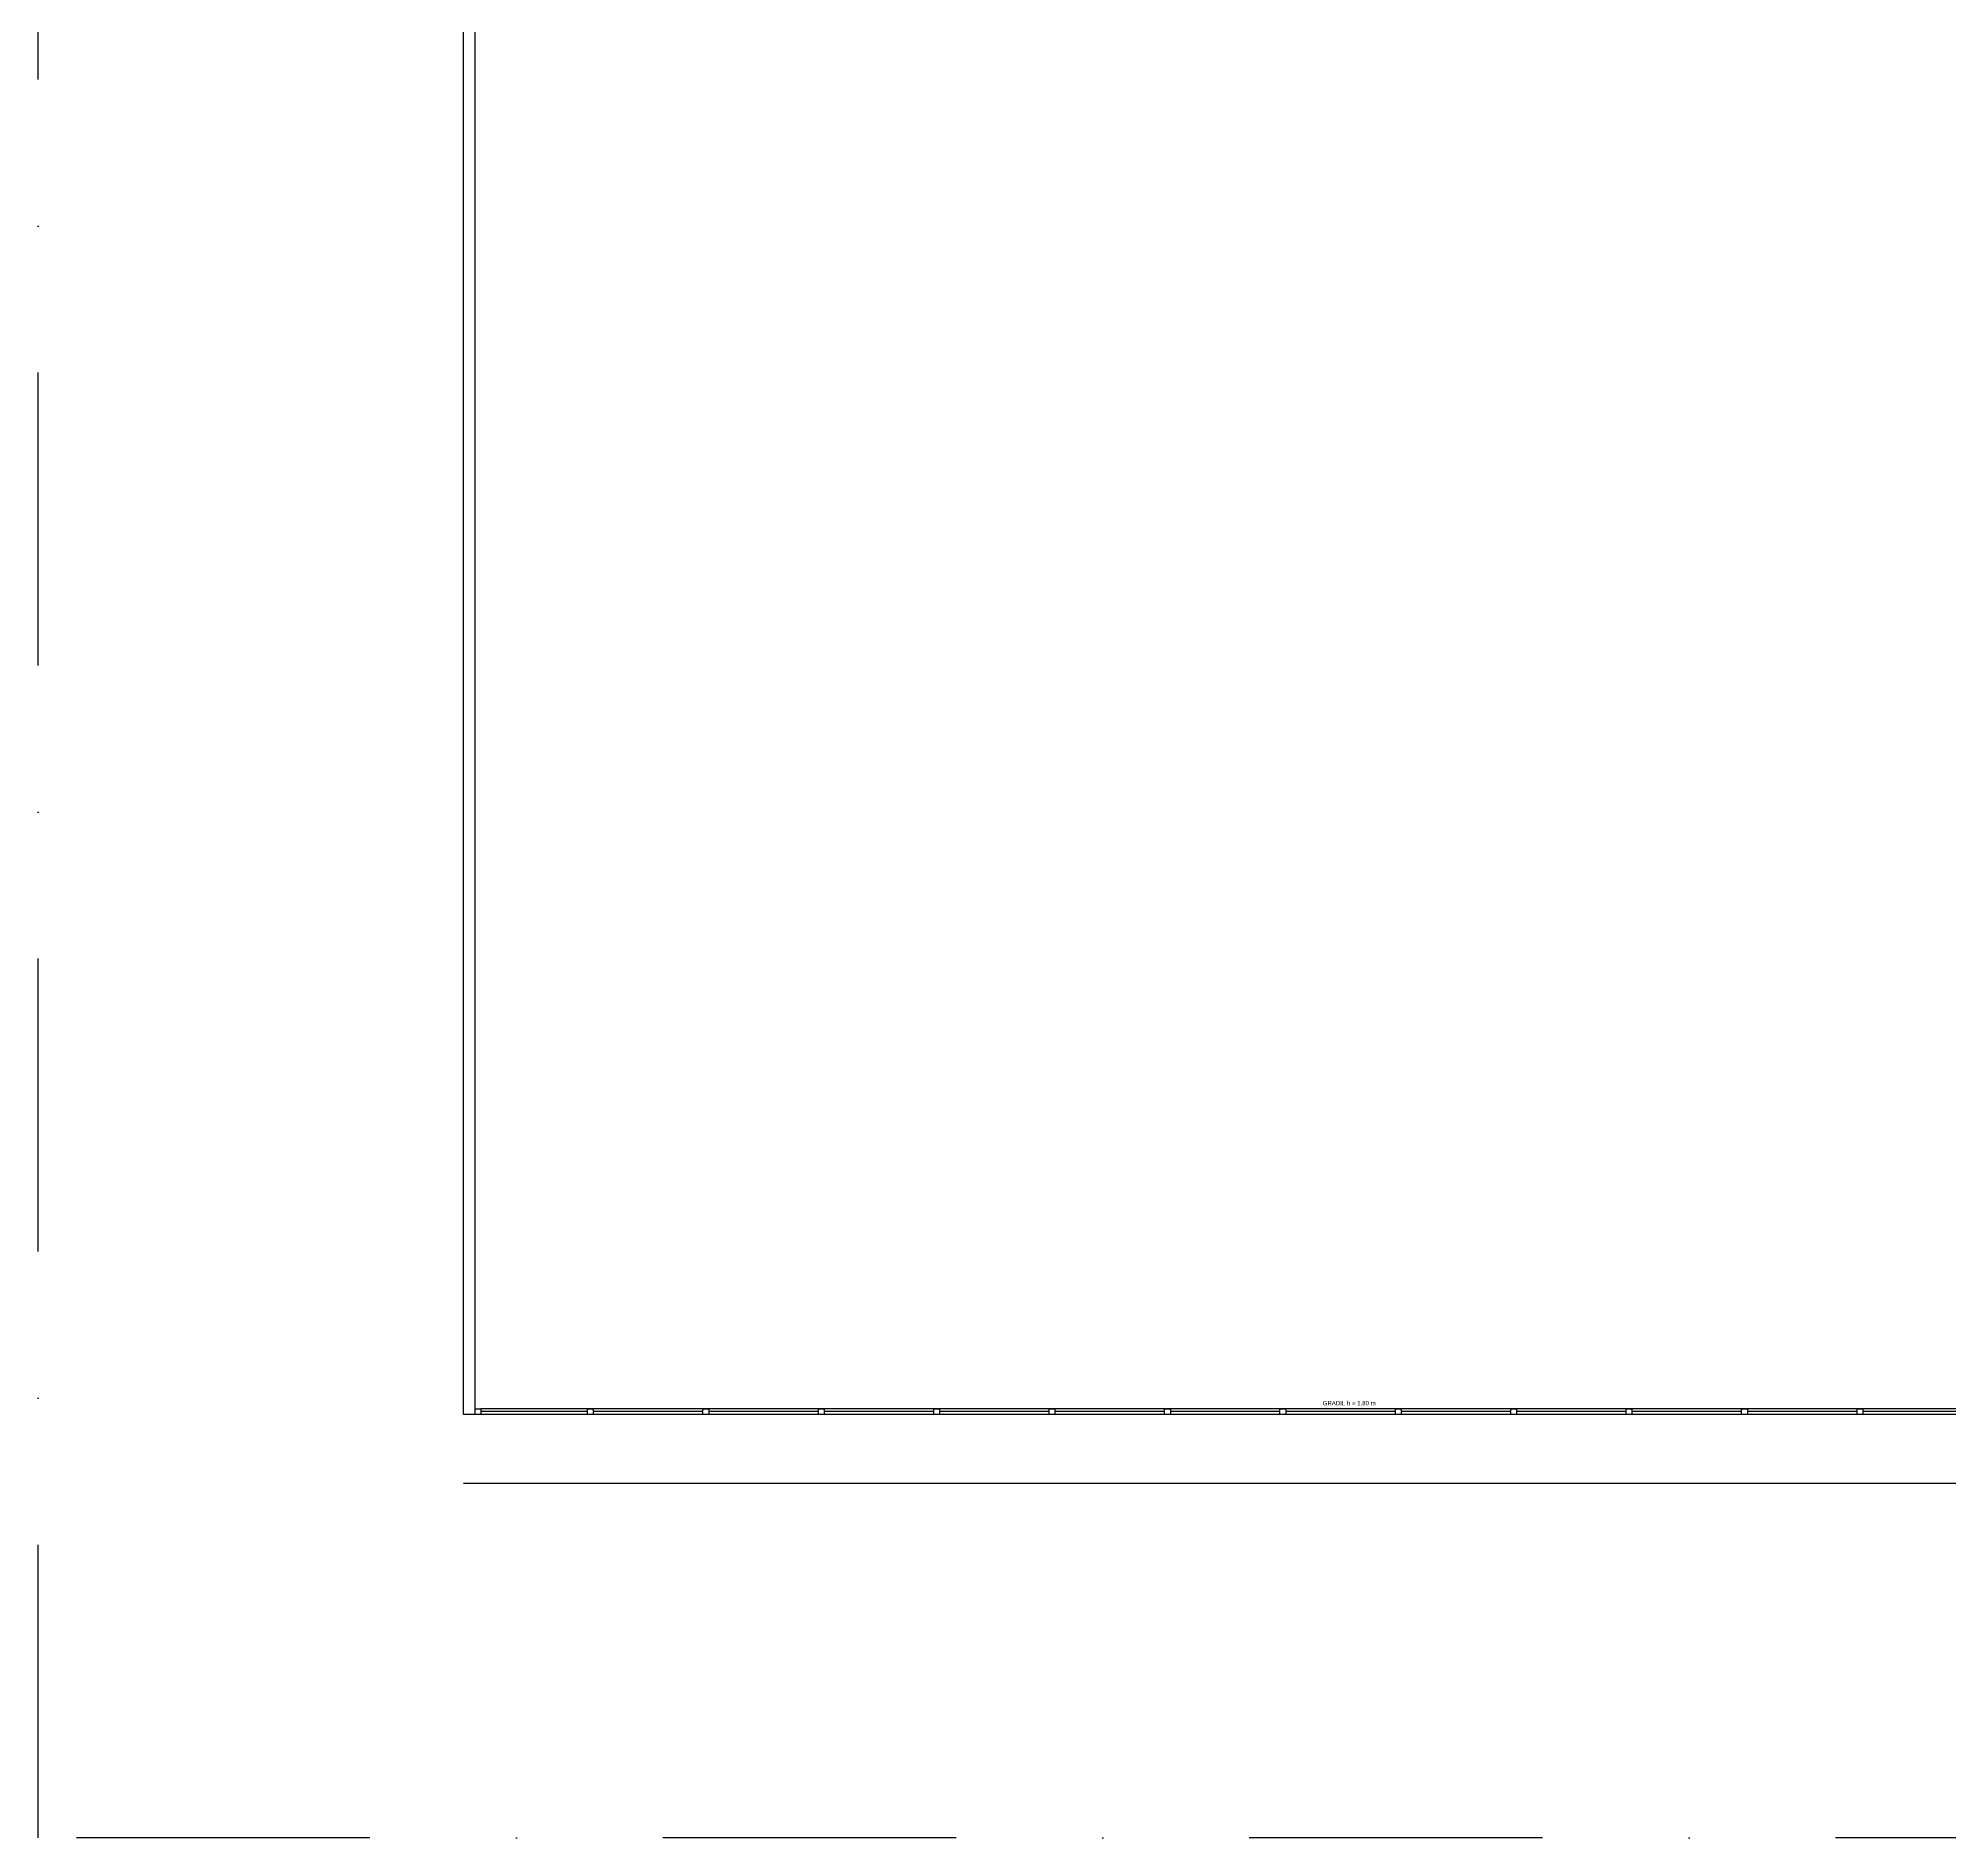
# Model space of a CAD drawing. Header units: centimetres. Extents: x 6807 to 16527, y -130 to 6110.
# Drawn here: x 6807 to 10120, y -130 to 2990 of the extents above; entities that cross this region are included whole.
import ezdxf

# ---------------------------------------------------------------- set-up
doc = ezdxf.new("R2010")
doc.units = ezdxf.units.CM
doc.header["$LTSCALE"] = 10
doc.linetypes.add('DASHDOT', pattern=[25.4, 12.7, -6.35, 0, -6.35])
for name, color, linetype in [('A-MURO', 2, 'Continuous'), ('A-PISOS-NIVEL', 1, 'Continuous'), ('AR-PIS', 251, 'Continuous'), ('AR-TXT', 1, 'Continuous'), ('PORTAL_VTA_PROX', 1, 'Continuous')]:
    doc.layers.add(name, color=color, linetype=linetype)
doc.styles.add('ESC-50-A20', font='arial.ttf', dxfattribs={"height": 0.1})

msp = doc.modelspace()

# ---------------------------------------------------------------- linework, layer by layer
at = {"linetype": 'DASHDOT', "ltscale": 4}
msp.add_lwpolyline([(6807.5, 6109.5), (16527, 6109.5), (16527, -130.1), (6807.5, -130.1)], close=True, dxfattribs=at)
at = {"color": 251}
for points in [[(7574.5, 603.8), (7564.5, 603.8), (7564.5, 613.8), (7574.5, 613.8)], [(7769.5, 603.8), (7759.5, 603.8), (7759.5, 613.8), (7769.5, 613.8)], [(7969.5, 603.8), (7959.5, 603.8), (7959.5, 613.8), (7969.5, 613.8)], [(8169.5, 603.8), (8159.5, 603.8), (8159.5, 613.8), (8169.5, 613.8)], [(8369.5, 603.8), (8359.5, 603.8), (8359.5, 613.8), (8369.5, 613.8)], [(8569.5, 603.8), (8559.5, 603.8), (8559.5, 613.8), (8569.5, 613.8)], [(8769.5, 603.8), (8759.5, 603.8), (8759.5, 613.8), (8769.5, 613.8)], [(8969.5, 603.8), (8959.5, 603.8), (8959.5, 613.8), (8969.5, 613.8)], [(9169.5, 603.8), (9159.5, 603.8), (9159.5, 613.8), (9169.5, 613.8)], [(9369.5, 603.8), (9359.5, 603.8), (9359.5, 613.8), (9369.5, 613.8)], [(9569.5, 603.8), (9559.5, 603.8), (9559.5, 613.8), (9569.5, 613.8)], [(9769.5, 603.8), (9759.5, 603.8), (9759.5, 613.8), (9769.5, 613.8)], [(9969.5, 603.8), (9959.5, 603.8), (9959.5, 613.8), (9969.5, 613.8)]]:
    msp.add_lwpolyline(points, close=True, dxfattribs=at)
at = {"layer": 'A-MURO', "color": 251}
for p, q in [((7544.5, 603.8), (7544.5, 5603.8)), ((7564.5, 603.8), (7564.5, 5583.8)), ((7564.5, 603.8), (7544.5, 603.8))]:
    msp.add_line(p, q, dxfattribs=at)
at = {"layer": 'A-PISOS-NIVEL', "color": 251}
msp.add_line((11638.8, 483.8), (7544.5, 483.8), dxfattribs=at)
at = {"layer": 'AR-PIS', "color": 251, "ltscale": 10}
for p, q in [((7759.5, 608.8), (7574.5, 608.8)), ((7959.5, 608.8), (7769.5, 608.8)), ((8159.5, 608.8), (7969.5, 608.8)), ((8359.5, 608.8), (8169.5, 608.8)), ((8559.5, 608.8), (8369.5, 608.8)), ((8759.5, 608.8), (8569.5, 608.8)), ((8959.5, 608.8), (8769.5, 608.8)), ((9159.5, 608.8), (8969.5, 608.8)), ((9359.5, 608.8), (9169.5, 608.8)), ((9559.5, 608.8), (9369.5, 608.8)), ((9759.5, 608.8), (9569.5, 608.8)), ((9959.5, 608.8), (9769.5, 608.8)), ((10159.5, 608.8), (9969.5, 608.8))]:
    msp.add_line(p, q, dxfattribs=at)
at = {"layer": 'PORTAL_VTA_PROX', "color": 251}
for p, q in [((11559.5, 613.8), (7574.5, 613.8)), ((11559.5, 603.8), (7574.5, 603.8))]:
    msp.add_line(p, q, dxfattribs=at)

# ---------------------------------------------------------------- texts
at = {"layer": 'AR-TXT', "color": 251, "style": 'ESC-50-A20'}
msp.add_text('GRADIL h = 1.80 m', height=7.5, dxfattribs=at).set_placement((9033.6, 619.6))

doc.saveas('drawing.dxf')
